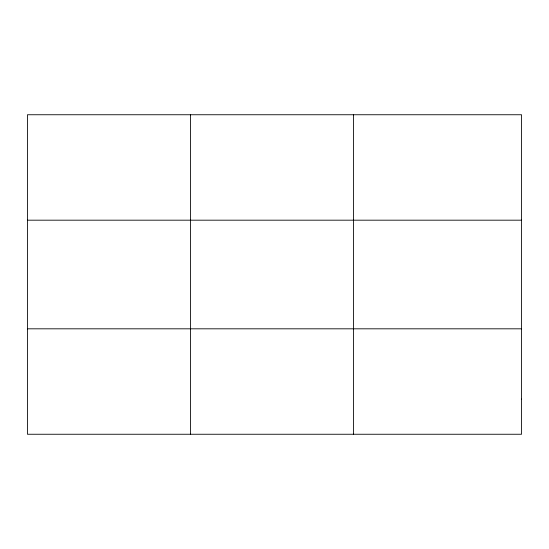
<?xml version="1.0" encoding="UTF-8"?>
<svg xmlns="http://www.w3.org/2000/svg" width="549" height="549" viewBox="0 0 549 549"><rect width="100%" height="100%" fill="white"/><g stroke="black" fill="none" stroke-linecap="round" stroke-linejoin="round"><path stroke-width="0.82" d="M190.503 434.252L190.503 114.748M353.556 434.252L353.556 114.748M27.45 220.183L521.55 220.183M27.45 328.817L521.55 328.817M521.55 399.109L521.55 434.252L27.45 434.252L27.45 114.748L521.55 114.748L521.55 399.109"/></g></svg>
